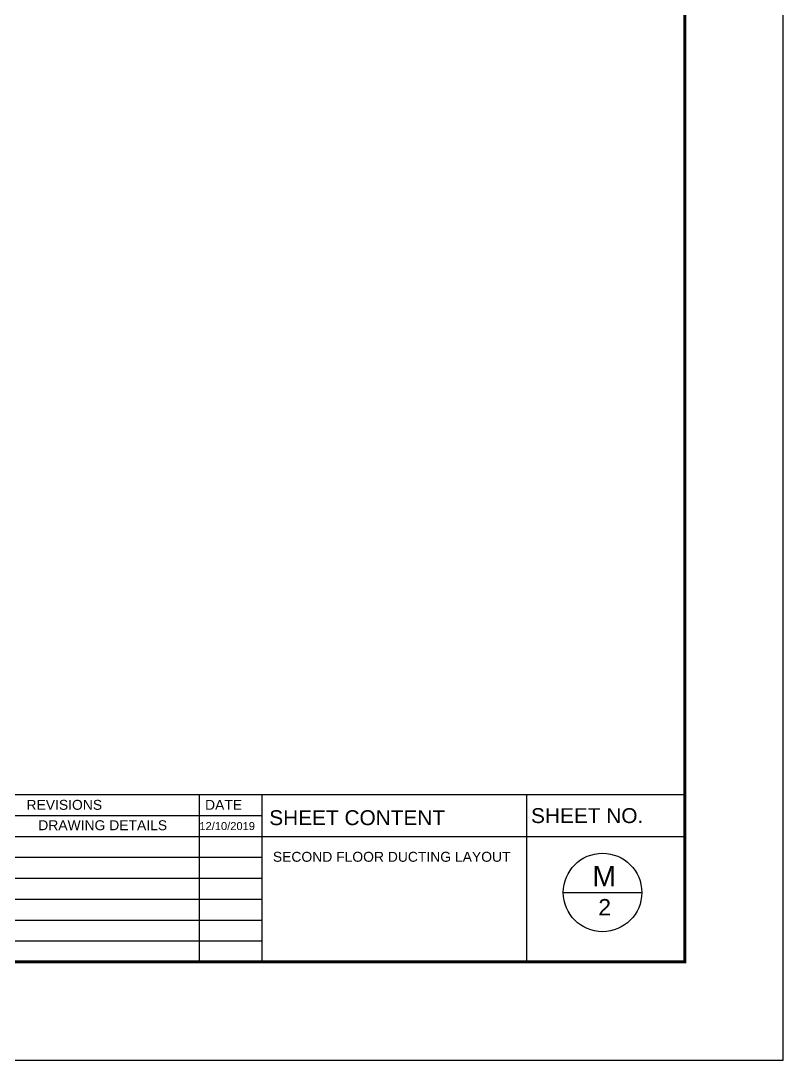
# Model space of a CAD drawing. Header units: millimetres. Extents: x 3 to 421, y 1 to 233.
# Drawn here: x 290.34 to 313.66, y 68.47 to 100.27 of the extents above; entities that cross this region are included whole.
import ezdxf

# ---------------------------------------------------------------- set-up
doc = ezdxf.new("R2010")
doc.units = ezdxf.units.MM
doc.header["$MEASUREMENT"] = 0
for name, color, linetype in [('.1', 1, 'Continuous'), ('SHEET', 3, 'Continuous'), ('text', 7, 'Continuous')]:
    doc.layers.add(name, color=color, linetype=linetype)
doc.layers.add('WALL', color=4, linetype='Continuous', lineweight=30)
doc.styles.add('arial', font='arial.ttf')

msp = doc.modelspace()

# ---------------------------------------------------------------- linework, layer by layer
at = {"layer": '.1', "color": 0}
for p, q in [((313.659, 68.472), (313.659, 138.867)), ((214.384, 68.472), (313.659, 68.472))]:
    msp.add_line(p, q, dxfattribs=at)
at = {"layer": 'SHEET', "color": 1}
for p, q in [((220.4, 76.6), (310.651, 76.6)), ((295.799, 76.6), (295.799, 71.48)), ((297.72, 76.6), (297.72, 71.48)), ((305.814, 76.6), (305.814, 71.48)), ((236.247, 75.96), (292.817, 75.96)), ((291.059, 75.96), (297.72, 75.96)), ((288.655, 75.32), (299.415, 75.32)), ((296.054, 75.32), (310.651, 75.32)), ((288.655, 74.68), (297.72, 74.68)), ((282.025, 74.04), (292.817, 74.04)), ((291.059, 74.04), (297.72, 74.04)), ((306.935, 73.604), (309.335, 73.604)), ((288.655, 73.4), (297.72, 73.4)), ((282.025, 72.76), (292.817, 72.76)), ((291.059, 72.76), (297.72, 72.76)), ((288.655, 72.12), (297.72, 72.12))]:
    msp.add_line(p, q, dxfattribs=at)
msp.add_circle((308.135, 73.604), 1.2, dxfattribs=at)
at = {"layer": 'WALL', "color": 1, "linetype": 'Continuous', "const_width": 0.0853}
msp.add_lwpolyline([(220.4, 71.48), (310.651, 71.48), (310.651, 135.859), (220.4, 135.859)], close=True, dxfattribs=at)

# ---------------------------------------------------------------- texts
at = {"layer": 'SHEET', "color": 1, "style": 'arial'}
for s, height, p in [('M', 0.624, (307.825, 73.791)), ('2', 0.499, (308.006, 72.904))]:
    msp.add_text(s, height=height, dxfattribs=at).set_placement(p)
at = {"layer": 'text', "style": 'arial'}
for s, height, p in [('REVISIONS', 0.304, (290.518, 76.133)), ('DATE', 0.304, (295.979, 76.133)), ('SHEET CONTENT', 0.45603, (297.942, 75.664)), ('SHEET NO.', 0.456, (305.948, 75.727)), ('DRAWING DETAILS', 0.30402, (290.878, 75.509)), ('12/10/2019', 0.2432, (295.805, 75.514)), ('SECOND FLOOR DUCTING LAYOUT', 0.30402, (298.053, 74.543))]:
    msp.add_text(s, height=height, dxfattribs=at).set_placement(p)

doc.saveas('drawing.dxf')
